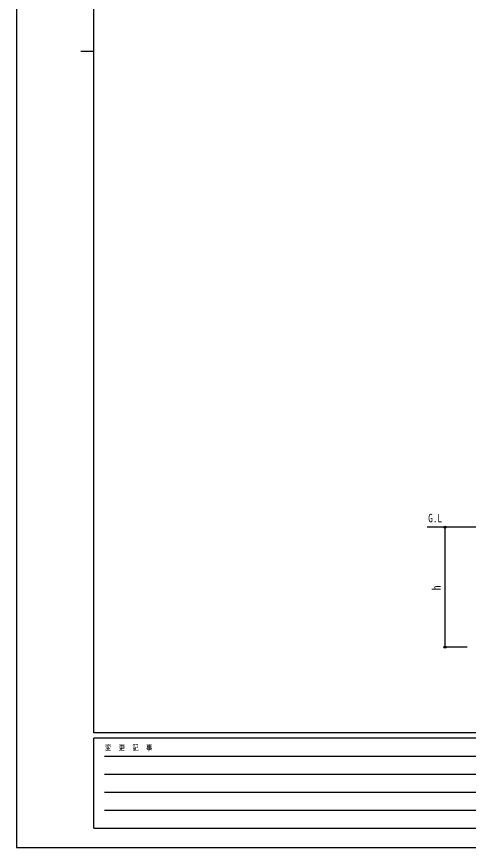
# Model space of a CAD drawing. Units: millimetres, scale not verified. Extents: x -6308 to 6308, y -4455 to 4455.
# Drawn here: x -6308 to -3671, y -4455 to 390 of the extents above; entities that cross this region are included whole.
import ezdxf
from ezdxf.enums import TextEntityAlignment as Align

# ---------------------------------------------------------------- set-up
doc = ezdxf.new("R2010")
doc.units = ezdxf.units.MM
doc.header["$LTSCALE"] = 20
for name, color, linetype in [('0-2_USER1', 3, 'Continuous'), ('0-4_YKK_A1', 4, 'Continuous'), ('0-5_YKK_D', 6, 'Continuous'), ('0-6_YKK_ZWAK', 7, 'Continuous')]:
    doc.layers.add(name, color=color, linetype=linetype)
doc.styles.add('ＭＳ ゴシック', font='')
doc.styles.get('ＭＳ ゴシック').set_extended_font_data('MS Gothic')

msp = doc.modelspace()

# ---------------------------------------------------------------- linework, layer by layer
at = {"layer": '0-4_YKK_A1'}
msp.add_line((1038.31, -2587.5), (-3910.88, -2587.5), dxfattribs=at)
at = {"layer": '0-5_YKK_D'}
for p, q in [((-3677.47, -2587.5), (-3808.47, -2587.5)), ((-3807.47, -2587.5), (-3807.47, -3287.5)), ((-3677.47, -3287.5), (-3808.47, -3287.5))]:
    msp.add_line(p, q, dxfattribs=at)
for centre in [(-3807.47, -2587.5), (-3807.47, -3287.5)]:
    msp.add_circle(centre, 6.38, dxfattribs=at)
at = {"layer": '0-6_YKK_ZWAK'}
for p, q in [((-5857.47, -3787.5), (-5857.47, 4162.5)), ((-5932.47, 187.5), (-5857.47, 187.5)), ((5842.53, -3787.5), (-5857.47, -3787.5)), ((-1957.47, -3817.5), (-5857.47, -3817.5)), ((-5857.47, -4342.5), (-5857.47, -3817.5)), ((-5793.72, -3922.5), (-2032.47, -3922.5)), ((-5793.72, -4027.5), (-2032.47, -4027.5)), ((-5793.72, -4132.5), (-2032.47, -4132.5)), ((-5793.72, -4237.5), (-2032.47, -4237.5)), ((-5857.47, -4342.5), (-1957.47, -4342.5))]:
    msp.add_line(p, q, dxfattribs=at)
msp.add_lwpolyline([(-6307.5, -4455), (6307.5, -4455), (6307.5, 4455), (-6307.5, 4455)], close=True, dxfattribs=at)

# ---------------------------------------------------------------- texts
at = {"layer": '0-2_USER1', "style": 'ＭＳ ゴシック', "width": 0.8}
msp.add_text('G.L', height=49.49, dxfattribs=at).set_placement((-3905.58, -2574.13), align=Align.BOTTOM_LEFT)
at = {"layer": '0-5_YKK_D', "style": 'ＭＳ ゴシック', "width": 0.8}
msp.add_text('h', height=49.49, rotation=90, dxfattribs=at).set_placement((-3817.97, -2955.5), align=Align.BOTTOM_LEFT)
at = {"layer": '0-6_YKK_ZWAK', "style": 'ＭＳ ゴシック', "width": 0.8}
msp.add_text('変  更  記  事', height=32.99, dxfattribs=at).set_placement((-5791.97, -3900), align=Align.BOTTOM_LEFT)

doc.saveas('drawing.dxf')
